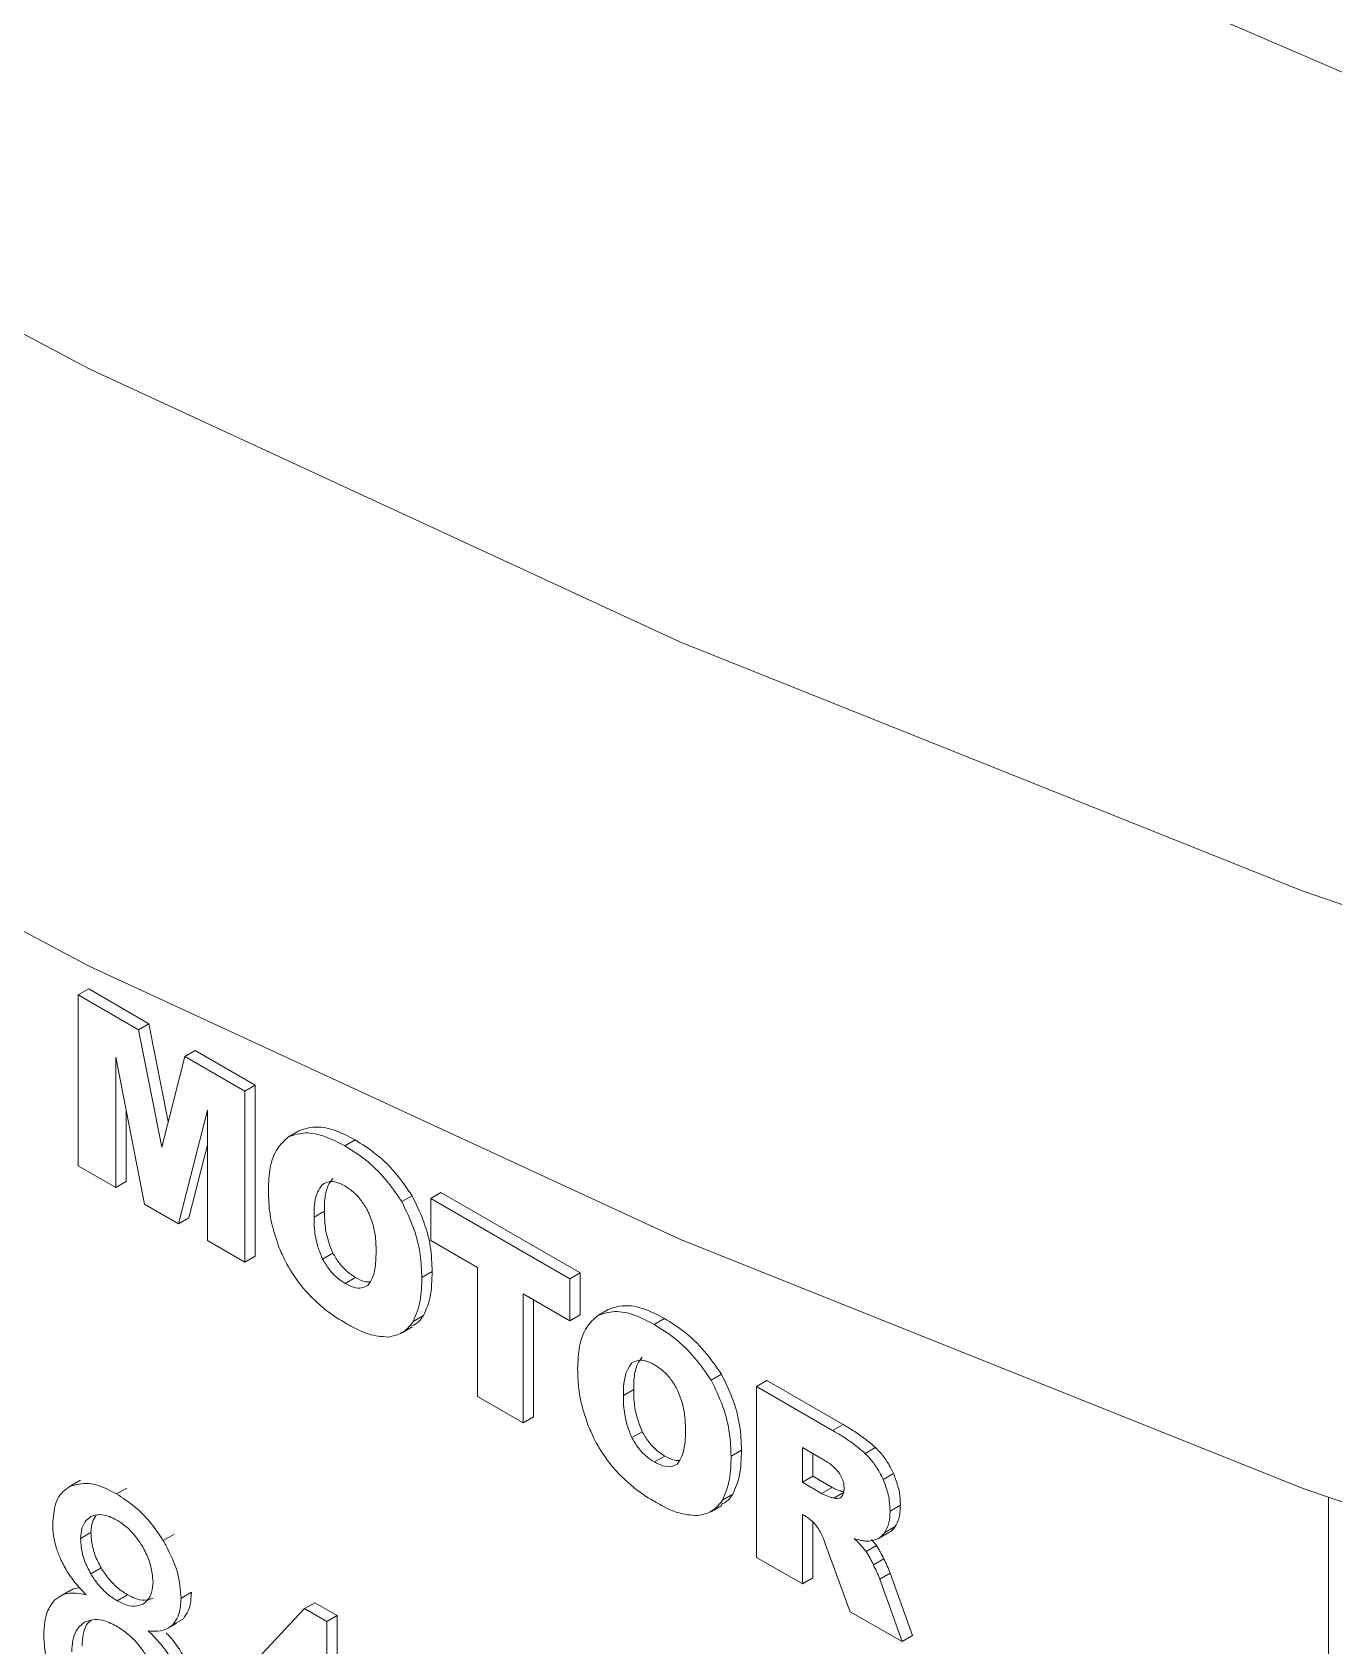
# Model space of a CAD drawing. Header units: millimetres. Extents: x -331 to 5585, y -2655 to 1513.
# Drawn here: x 4941.59 to 4950.48, y 355.13 to 366.16 of the extents above; entities that cross this region are included whole.
import ezdxf

# ---------------------------------------------------------------- set-up
doc = ezdxf.new("R2010")
doc.units = ezdxf.units.MM

msp = doc.modelspace()

# ---------------------------------------------------------------- linework, layer by layer
at = {"color": 7, "linetype": 'Continuous', "lineweight": 15}
for p, q in [((4941.9, 359.578), (4941.971, 359.619)), ((4942.382, 359.381), (4941.971, 359.619)), ((4941.9, 358.409), (4941.9, 359.578)), ((4941.9, 359.578), (4942.311, 359.34)), ((4942.311, 359.34), (4942.382, 359.381)), ((4942.514, 358.712), (4942.382, 359.381)), ((4942.311, 359.34), (4942.47, 358.537)), ((4942.353, 358.147), (4942.156, 359.152)), ((4942.156, 359.152), (4942.156, 358.261)), ((4942.47, 358.537), (4942.628, 359.158)), ((4942.628, 359.158), (4942.698, 359.199)), ((4942.628, 359.158), (4943.039, 358.92)), ((4943.11, 358.961), (4942.698, 359.199)), ((4943.039, 358.92), (4943.11, 358.961)), ((4943.11, 357.792), (4943.11, 358.961)), ((4943.039, 358.92), (4943.039, 357.751)), ((4942.227, 358.302), (4942.227, 358.792)), ((4942.783, 358.791), (4942.585, 358.013)), ((4942.783, 357.899), (4942.783, 358.791)), ((4943.337, 358.609), (4943.408, 358.649)), ((4942.656, 358.054), (4942.783, 358.553)), ((4943.722, 358.546), (4943.792, 358.587)), ((4941.9, 358.409), (4942.156, 358.261)), ((4942.227, 358.302), (4942.156, 358.261)), ((4944.111, 358.165), (4944.182, 358.205)), ((4944.309, 358.187), (4944.379, 358.228)), ((4944.309, 358.187), (4945.26, 357.638)), ((4944.309, 358.187), (4944.309, 357.899)), ((4945.33, 357.679), (4944.379, 358.228)), ((4942.585, 358.013), (4942.353, 358.147)), ((4942.585, 358.013), (4942.656, 358.054)), ((4943.512, 358.06), (4943.583, 358.101)), ((4943.039, 357.751), (4942.783, 357.899)), ((4944.309, 357.899), (4944.628, 357.714)), ((4943.039, 357.751), (4943.11, 357.792)), ((4943.569, 357.773), (4943.639, 357.814)), ((4943.724, 357.606), (4943.795, 357.647)), ((4944.248, 357.647), (4944.319, 357.687)), ((4944.628, 356.834), (4944.628, 357.714)), ((4945.26, 357.638), (4945.33, 357.679)), ((4945.26, 357.638), (4945.26, 357.35)), ((4945.33, 357.391), (4945.33, 357.679)), ((4945.26, 357.35), (4944.941, 357.534)), ((4944.941, 357.534), (4944.941, 356.654)), ((4945.011, 356.694), (4945.011, 357.493)), ((4945.26, 357.35), (4945.33, 357.391)), ((4945.452, 357.388), (4945.522, 357.429)), ((4944.113, 357.269), (4944.183, 357.31)), ((4944.188, 357.345), (4944.259, 357.386)), ((4945.836, 357.325), (4945.907, 357.366)), ((4946.226, 356.944), (4946.296, 356.985)), ((4945.626, 356.84), (4945.697, 356.881)), ((4946.535, 356.902), (4946.606, 356.943)), ((4946.535, 356.902), (4947.056, 356.601)), ((4946.535, 355.733), (4946.535, 356.902)), ((4947.127, 356.642), (4946.606, 356.943)), ((4944.941, 356.654), (4944.628, 356.834)), ((4944.941, 356.654), (4945.011, 356.694)), ((4947.056, 356.601), (4947.127, 356.642)), ((4945.683, 356.553), (4945.754, 356.593)), ((4945.838, 356.386), (4945.909, 356.426)), ((4946.362, 356.426), (4946.433, 356.467)), ((4946.987, 356.405), (4946.849, 356.485)), ((4946.849, 356.485), (4946.849, 356.247)), ((4946.92, 356.288), (4946.92, 356.444)), ((4947.278, 356.444), (4947.349, 356.485)), ((4946.849, 356.247), (4946.92, 356.288)), ((4947.052, 356.212), (4946.92, 356.288)), ((4947.402, 356.267), (4947.472, 356.307)), ((4941.844, 356.22), (4941.915, 356.261)), ((4942.161, 356.168), (4942.232, 356.208)), ((4946.849, 356.247), (4946.981, 356.171)), ((4946.981, 356.171), (4947.052, 356.212)), ((4947.064, 356.139), (4947.135, 356.18)), ((4946.227, 356.048), (4946.298, 356.089)), ((4946.303, 356.124), (4946.373, 356.165)), ((4947.449, 356.05), (4947.519, 356.091)), ((4950.446, 356.14), (4950.446, 344.179)), ((4946.877, 356.01), (4946.849, 356.026)), ((4946.849, 356.026), (4946.849, 355.552)), ((4946.92, 355.593), (4946.92, 355.977)), ((4941.986, 355.905), (4941.915, 355.864)), ((4942.481, 355.849), (4942.552, 355.89)), ((4947.369, 355.863), (4947.44, 355.904)), ((4947.413, 355.903), (4947.483, 355.944)), ((4946.849, 355.552), (4946.535, 355.733)), ((4947.177, 355.362), (4947.01, 355.816)), ((4947.285, 355.773), (4947.356, 355.814)), ((4941.985, 355.621), (4942.056, 355.662)), ((4947.335, 355.682), (4947.406, 355.723)), ((4947.379, 355.584), (4947.45, 355.625)), ((4947.601, 355.199), (4947.45, 355.625)), ((4946.849, 355.552), (4946.92, 355.593)), ((4947.379, 355.584), (4947.531, 355.158)), ((4941.845, 355.508), (4941.774, 355.467)), ((4942.165, 355.438), (4942.236, 355.479)), ((4942.602, 355.455), (4942.673, 355.496)), ((4943.447, 355.384), (4943.517, 355.424)), ((4943.67, 355.337), (4943.517, 355.424)), ((4942.547, 355.274), (4942.618, 355.315)), ((4942.754, 354.647), (4943.447, 355.384)), ((4943.447, 355.384), (4943.599, 355.296)), ((4943.599, 355.296), (4943.67, 355.337)), ((4943.599, 355.296), (4943.599, 354.159)), ((4943.67, 354.2), (4943.67, 355.337)), ((4947.531, 355.158), (4947.177, 355.362)), ((4942.501, 355.244), (4942.516, 355.253)), ((4942.517, 355.253), (4942.572, 355.285)), ((4947.531, 355.158), (4947.601, 355.199))]:
    msp.add_line(p, q, dxfattribs=at)
at = {"color": 7, "linetype": 'Continuous', "lineweight": 15, "flags": 128}
for points in [[(4952.554, 365.017), (4948.668, 366.694), (4945.001, 368.53), (4941.573, 370.513), (4938.402, 372.634), (4935.504, 374.881), (4932.895, 377.243), (4930.588, 379.708), (4928.595, 382.262), (4926.926, 384.893), (4925.591, 387.587), (4924.596, 390.329), (4923.946, 393.105), (4923.645, 395.901), (4923.622, 396.91)], [(4915.834, 392.623), (4915.874, 391.206), (4916.222, 388.224), (4916.926, 385.262), (4917.982, 382.336), (4919.384, 379.459), (4921.128, 376.645), (4923.203, 373.907), (4925.601, 371.258), (4928.31, 368.711), (4931.317, 366.277), (4934.607, 363.97), (4938.165, 361.799), (4941.974, 359.774), (4946.017, 357.907), (4950.272, 356.204), (4954.721, 354.676), (4959.342, 353.328), (4964.113, 352.167), (4969.012, 351.199), (4974.014, 350.429), (4979.097, 349.86), (4984.235, 349.494), (4989.405, 349.334)], [(4934.607, 368.052), (4938.165, 365.881), (4941.974, 363.857), (4946.017, 361.989), (4950.272, 360.287), (4954.721, 358.758), (4959.342, 357.411), (4964.113, 356.25), (4969.012, 355.282), (4974.014, 354.512), (4979.097, 353.942), (4984.235, 353.577), (4989.405, 353.417)]]:
    msp.add_lwpolyline(points, dxfattribs=at)
at = {"color": 7, "linetype": 'Continuous', "lineweight": 15}
for points, knots in [([(4943.199, 358.243), (4943.201, 358.296), (4943.205, 358.404), (4943.253, 358.532), (4943.31, 358.584), (4943.337, 358.609)], [0, 0, 0, 0, 0.337771, 0.68027, 1, 1, 1, 1]), ([(4943.337, 358.609), (4943.375, 358.621), (4943.45, 358.645), (4943.585, 358.618), (4943.678, 358.569), (4943.722, 358.546)], [0, 0, 0, 0, 0.338899, 0.683192, 1, 1, 1, 1]), ([(4943.792, 358.587), (4943.745, 358.612), (4943.65, 358.662), (4943.516, 358.684), (4943.443, 358.661), (4943.408, 358.649)], [0, 0, 0, 0, 0.338789, 0.682431, 1, 1, 1, 1]), ([(4943.722, 358.546), (4943.769, 358.517), (4943.864, 358.458), (4944, 358.326), (4944.075, 358.217), (4944.111, 358.165)], [0, 0, 0, 0, 0.3358074, 0.6761322, 1, 1, 1, 1]), ([(4944.182, 358.205), (4944.144, 358.26), (4944.068, 358.371), (4943.931, 358.5), (4943.838, 358.559), (4943.792, 358.587)], [0, 0, 0, 0, 0.335906, 0.677035, 1, 1, 1, 1]), ([(4943.569, 358.283), (4943.557, 358.267), (4943.53, 358.229), (4943.512, 358.151), (4943.512, 358.089), (4943.512, 358.06)], [0, 0, 0, 0, 0.304347, 0.68505, 1, 1, 1, 1]), ([(4943.721, 358.273), (4943.703, 358.282), (4943.666, 358.3), (4943.612, 358.306), (4943.584, 358.291), (4943.569, 358.283)], [0, 0, 0, 0, 0.318393, 0.64178, 1, 1, 1, 1]), ([(4943.583, 358.101), (4943.583, 358.128), (4943.583, 358.192), (4943.601, 358.271), (4943.629, 358.309), (4943.64, 358.324)], [0, 0, 0, 0, 0.304337, 0.71692, 1, 1, 1, 1]), ([(4943.877, 358.106), (4943.864, 358.128), (4943.837, 358.172), (4943.783, 358.232), (4943.743, 358.259), (4943.721, 358.273)], [0, 0, 0, 0, 0.309979, 0.624599, 1, 1, 1, 1]), ([(4943.269, 357.861), (4943.249, 357.922), (4943.217, 358.019), (4943.202, 358.145), (4943.2, 358.21), (4943.199, 358.243)], [0, 0, 0, 0, 0.462028, 0.728851, 1, 1, 1, 1]), ([(4944.111, 358.165), (4944.14, 358.104), (4944.199, 357.983), (4944.242, 357.804), (4944.246, 357.697), (4944.248, 357.647)], [0, 0, 0, 0, 0.342811, 0.691207, 1, 1, 1, 1]), ([(4944.319, 357.687), (4944.317, 357.743), (4944.313, 357.856), (4944.264, 358.036), (4944.208, 358.151), (4944.182, 358.205)], [0, 0, 0, 0, 0.342742, 0.690563, 1, 1, 1, 1]), ([(4943.512, 358.06), (4943.512, 358.033), (4943.512, 357.969), (4943.531, 357.87), (4943.558, 357.801), (4943.569, 357.773)], [0, 0, 0, 0, 0.306293, 0.717709, 1, 1, 1, 1]), ([(4943.639, 357.814), (4943.628, 357.844), (4943.601, 357.913), (4943.583, 358.012), (4943.583, 358.073), (4943.583, 358.101)], [0, 0, 0, 0, 0.306141, 0.688702, 1, 1, 1, 1]), ([(4943.935, 357.832), (4943.935, 357.859), (4943.934, 357.915), (4943.918, 358.008), (4943.891, 358.073), (4943.877, 358.106)], [0, 0, 0, 0, 0.320887, 0.644521, 1, 1, 1, 1]), ([(4943.451, 357.557), (4943.43, 357.582), (4943.377, 357.649), (4943.315, 357.754), (4943.281, 357.832), (4943.269, 357.861)], [0, 0, 0, 0, 0.278959, 0.731794, 1, 1, 1, 1]), ([(4943.88, 357.592), (4943.891, 357.609), (4943.918, 357.651), (4943.935, 357.734), (4943.935, 357.802), (4943.935, 357.832)], [0, 0, 0, 0, 0.288362, 0.6813, 1, 1, 1, 1]), ([(4943.569, 357.773), (4943.582, 357.752), (4943.608, 357.709), (4943.661, 357.647), (4943.701, 357.621), (4943.724, 357.606)], [0, 0, 0, 0, 0.304733, 0.6137, 1, 1, 1, 1]), ([(4943.795, 357.647), (4943.775, 357.66), (4943.737, 357.685), (4943.682, 357.743), (4943.654, 357.79), (4943.639, 357.814)], [0, 0, 0, 0, 0.328326, 0.662339, 1, 1, 1, 1]), ([(4943.894, 357.617), (4943.884, 357.617), (4943.853, 357.615), (4943.818, 357.634), (4943.795, 357.647)], [0, 0, 0, 0, 0.332578, 1, 1, 1, 1]), ([(4944.248, 357.647), (4944.247, 357.593), (4944.245, 357.508), (4944.218, 357.412), (4944.198, 357.368), (4944.188, 357.345)], [0, 0, 0, 0, 0.47276, 0.734383, 1, 1, 1, 1]), ([(4944.259, 357.386), (4944.277, 357.426), (4944.305, 357.489), (4944.316, 357.598), (4944.318, 357.657), (4944.319, 357.687)], [0, 0, 0, 0, 0.473039, 0.735115, 1, 1, 1, 1]), ([(4943.734, 357.33), (4943.687, 357.359), (4943.615, 357.402), (4943.52, 357.486), (4943.474, 357.533), (4943.451, 357.557)], [0, 0, 0, 0, 0.487165, 0.742059, 1, 1, 1, 1]), ([(4943.724, 357.606), (4943.743, 357.596), (4943.782, 357.576), (4943.838, 357.571), (4943.866, 357.585), (4943.88, 357.592)], [0, 0, 0, 0, 0.334266, 0.674592, 1, 1, 1, 1]), ([(4945.313, 357.022), (4945.315, 357.075), (4945.32, 357.183), (4945.367, 357.311), (4945.424, 357.363), (4945.452, 357.388)], [0, 0, 0, 0, 0.337775, 0.680268, 1, 1, 1, 1]), ([(4945.452, 357.388), (4945.489, 357.4), (4945.564, 357.424), (4945.7, 357.397), (4945.792, 357.349), (4945.836, 357.325)], [0, 0, 0, 0, 0.338899, 0.683192, 1, 1, 1, 1]), ([(4945.907, 357.366), (4945.86, 357.391), (4945.764, 357.441), (4945.63, 357.463), (4945.557, 357.44), (4945.522, 357.429)], [0, 0, 0, 0, 0.33879, 0.68241, 1, 1, 1, 1]), ([(4944.016, 357.24), (4943.972, 357.243), (4943.906, 357.248), (4943.809, 357.29), (4943.759, 357.317), (4943.734, 357.33)], [0, 0, 0, 0, 0.4870959, 0.7420281, 1, 1, 1, 1]), ([(4944.188, 357.345), (4944.176, 357.329), (4944.144, 357.286), (4944.084, 357.252), (4944.033, 357.243), (4944.016, 357.24)], [0, 0, 0, 0, 0.283272, 0.744198, 1, 1, 1, 1]), ([(4944.18, 357.316), (4944.195, 357.324), (4944.227, 357.34), (4944.248, 357.371), (4944.259, 357.386)], [0, 0, 0, 0, 0.503583, 1, 1, 1, 1]), ([(4945.836, 357.325), (4945.883, 357.296), (4945.979, 357.237), (4946.115, 357.105), (4946.189, 356.997), (4946.226, 356.944)], [0, 0, 0, 0, 0.3358065, 0.6761538, 1, 1, 1, 1]), ([(4946.296, 356.985), (4946.259, 357.04), (4946.182, 357.15), (4946.046, 357.28), (4945.952, 357.338), (4945.907, 357.366)], [0, 0, 0, 0, 0.335906, 0.677011, 1, 1, 1, 1]), ([(4945.684, 357.063), (4945.672, 357.046), (4945.645, 357.008), (4945.627, 356.93), (4945.626, 356.868), (4945.626, 356.84)], [0, 0, 0, 0, 0.304347, 0.68505, 1, 1, 1, 1]), ([(4945.835, 357.052), (4945.817, 357.061), (4945.781, 357.079), (4945.727, 357.085), (4945.698, 357.07), (4945.684, 357.063)], [0, 0, 0, 0, 0.318396, 0.641729, 1, 1, 1, 1]), ([(4945.697, 356.881), (4945.697, 356.908), (4945.697, 356.972), (4945.716, 357.05), (4945.743, 357.088), (4945.754, 357.103)], [0, 0, 0, 0, 0.304337, 0.71692, 1, 1, 1, 1]), ([(4945.383, 356.64), (4945.363, 356.702), (4945.331, 356.799), (4945.316, 356.925), (4945.314, 356.989), (4945.313, 357.022)], [0, 0, 0, 0, 0.4620199, 0.7288458, 1, 1, 1, 1]), ([(4945.992, 356.886), (4945.979, 356.908), (4945.952, 356.952), (4945.898, 357.012), (4945.857, 357.038), (4945.835, 357.052)], [0, 0, 0, 0, 0.309928, 0.624544, 1, 1, 1, 1]), ([(4946.433, 356.467), (4946.431, 356.523), (4946.427, 356.635), (4946.379, 356.816), (4946.323, 356.931), (4946.296, 356.985)], [0, 0, 0, 0, 0.34274, 0.69055, 1, 1, 1, 1]), ([(4945.626, 356.84), (4945.626, 356.812), (4945.627, 356.748), (4945.645, 356.65), (4945.672, 356.581), (4945.683, 356.553)], [0, 0, 0, 0, 0.306286, 0.717693, 1, 1, 1, 1]), ([(4945.754, 356.593), (4945.742, 356.624), (4945.715, 356.692), (4945.697, 356.791), (4945.697, 356.853), (4945.697, 356.881)], [0, 0, 0, 0, 0.30614, 0.6887, 1, 1, 1, 1]), ([(4946.05, 356.611), (4946.049, 356.639), (4946.048, 356.694), (4946.032, 356.788), (4946.006, 356.852), (4945.992, 356.886)], [0, 0, 0, 0, 0.320887, 0.644521, 1, 1, 1, 1]), ([(4946.226, 356.944), (4946.255, 356.884), (4946.314, 356.763), (4946.356, 356.583), (4946.36, 356.476), (4946.362, 356.426)], [0, 0, 0, 0, 0.342811, 0.691207, 1, 1, 1, 1]), ([(4945.565, 356.336), (4945.545, 356.361), (4945.491, 356.428), (4945.429, 356.533), (4945.396, 356.611), (4945.383, 356.64)], [0, 0, 0, 0, 0.278927, 0.731767, 1, 1, 1, 1]), ([(4947.349, 356.485), (4947.326, 356.505), (4947.278, 356.545), (4947.204, 356.597), (4947.153, 356.627), (4947.127, 356.642)], [0, 0, 0, 0, 0.31616, 0.656367, 1, 1, 1, 1]), ([(4945.683, 356.553), (4945.696, 356.531), (4945.722, 356.488), (4945.775, 356.427), (4945.816, 356.4), (4945.838, 356.386)], [0, 0, 0, 0, 0.304701, 0.613682, 1, 1, 1, 1]), ([(4945.909, 356.426), (4945.89, 356.439), (4945.852, 356.464), (4945.797, 356.522), (4945.768, 356.569), (4945.754, 356.593)], [0, 0, 0, 0, 0.328341, 0.66237, 1, 1, 1, 1]), ([(4945.994, 356.371), (4946.006, 356.389), (4946.032, 356.43), (4946.05, 356.514), (4946.05, 356.581), (4946.05, 356.611)], [0, 0, 0, 0, 0.288346, 0.681297, 1, 1, 1, 1]), ([(4947.056, 356.601), (4947.08, 356.587), (4947.129, 356.559), (4947.203, 356.508), (4947.253, 356.466), (4947.278, 356.444)], [0, 0, 0, 0, 0.316105, 0.656047, 1, 1, 1, 1]), ([(4946.009, 356.397), (4945.999, 356.396), (4945.968, 356.395), (4945.933, 356.414), (4945.909, 356.426)], [0, 0, 0, 0, 0.332578, 1, 1, 1, 1]), ([(4946.362, 356.426), (4946.361, 356.372), (4946.359, 356.288), (4946.333, 356.192), (4946.313, 356.147), (4946.303, 356.124)], [0, 0, 0, 0, 0.47276, 0.734383, 1, 1, 1, 1]), ([(4946.373, 356.165), (4946.391, 356.206), (4946.419, 356.269), (4946.431, 356.377), (4946.432, 356.437), (4946.433, 356.467)], [0, 0, 0, 0, 0.473039, 0.735115, 1, 1, 1, 1]), ([(4947.103, 356.308), (4947.093, 356.32), (4947.068, 356.35), (4947.028, 356.382), (4946.999, 356.398), (4946.987, 356.405)], [0, 0, 0, 0, 0.291762, 0.691857, 1, 1, 1, 1]), ([(4947.278, 356.444), (4947.296, 356.425), (4947.333, 356.387), (4947.373, 356.324), (4947.393, 356.283), (4947.402, 356.267)], [0, 0, 0, 0, 0.373342, 0.751346, 1, 1, 1, 1]), ([(4947.472, 356.307), (4947.46, 356.332), (4947.435, 356.383), (4947.39, 356.442), (4947.36, 356.473), (4947.349, 356.485)], [0, 0, 0, 0, 0.3773374, 0.7596322, 1, 1, 1, 1]), ([(4945.849, 356.109), (4945.801, 356.138), (4945.729, 356.182), (4945.635, 356.265), (4945.588, 356.312), (4945.565, 356.336)], [0, 0, 0, 0, 0.487166, 0.742025, 1, 1, 1, 1]), ([(4945.838, 356.386), (4945.858, 356.376), (4945.897, 356.356), (4945.952, 356.35), (4945.98, 356.364), (4945.994, 356.371)], [0, 0, 0, 0, 0.334306, 0.674611, 1, 1, 1, 1]), ([(4947.134, 356.203), (4947.134, 356.214), (4947.133, 356.235), (4947.123, 356.272), (4947.11, 356.295), (4947.103, 356.308)], [0, 0, 0, 0, 0.3230383, 0.6513087, 1, 1, 1, 1]), ([(4947.519, 356.091), (4947.518, 356.119), (4947.516, 356.175), (4947.494, 356.251), (4947.477, 356.294), (4947.472, 356.307)], [0, 0, 0, 0, 0.409947, 0.824802, 1, 1, 1, 1]), ([(4941.844, 356.22), (4941.812, 356.197), (4941.747, 356.15), (4941.731, 356.037), (4941.726, 355.976), (4941.725, 355.967)], [0, 0, 0, 0, 0.4577639, 0.9259884, 1, 1, 1, 1]), ([(4942.161, 356.168), (4942.113, 356.193), (4942.017, 356.243), (4941.913, 356.24), (4941.859, 356.224), (4941.844, 356.22)], [0, 0, 0, 0, 0.412875, 0.834231, 1, 1, 1, 1]), ([(4947.135, 356.18), (4947.123, 356.183), (4947.104, 356.189), (4947.076, 356.2), (4947.06, 356.208), (4947.052, 356.212)], [0, 0, 0, 0, 0.4203883, 0.7097045, 1, 1, 1, 1]), ([(4947.115, 356.146), (4947.118, 356.15), (4947.126, 356.159), (4947.133, 356.178), (4947.134, 356.195), (4947.134, 356.203)], [0, 0, 0, 0, 0.254054, 0.685625, 1, 1, 1, 1]), ([(4947.402, 356.267), (4947.413, 356.236), (4947.432, 356.187), (4947.446, 356.114), (4947.448, 356.073), (4947.449, 356.05)], [0, 0, 0, 0, 0.40968, 0.66022, 1, 1, 1, 1]), ([(4942.481, 355.849), (4942.443, 355.905), (4942.366, 356.017), (4942.249, 356.111), (4942.181, 356.155), (4942.161, 356.168)], [0, 0, 0, 0, 0.408198, 0.82438, 1, 1, 1, 1]), ([(4946.13, 356.02), (4946.086, 356.023), (4946.02, 356.027), (4945.923, 356.069), (4945.874, 356.096), (4945.849, 356.109)], [0, 0, 0, 0, 0.4870959, 0.7420281, 1, 1, 1, 1]), ([(4946.303, 356.124), (4946.29, 356.108), (4946.258, 356.066), (4946.198, 356.031), (4946.148, 356.023), (4946.13, 356.02)], [0, 0, 0, 0, 0.283247, 0.7442, 1, 1, 1, 1]), ([(4946.294, 356.095), (4946.31, 356.103), (4946.341, 356.12), (4946.363, 356.15), (4946.373, 356.165)], [0, 0, 0, 0, 0.503583, 1, 1, 1, 1]), ([(4946.981, 356.171), (4946.993, 356.165), (4947.013, 356.156), (4947.04, 356.146), (4947.056, 356.141), (4947.064, 356.139)], [0, 0, 0, 0, 0.420552, 0.710007, 1, 1, 1, 1]), ([(4947.064, 356.139), (4947.069, 356.138), (4947.082, 356.135), (4947.1, 356.136), (4947.11, 356.143), (4947.115, 356.146)], [0, 0, 0, 0, 0.255193, 0.646944, 1, 1, 1, 1]), ([(4947.483, 355.944), (4947.493, 355.961), (4947.508, 355.989), (4947.517, 356.041), (4947.519, 356.074), (4947.519, 356.091)], [0, 0, 0, 0, 0.4228666, 0.7083368, 1, 1, 1, 1]), ([(4941.725, 355.967), (4941.726, 355.939), (4941.728, 355.883), (4941.749, 355.797), (4941.771, 355.742), (4941.781, 355.717)], [0, 0, 0, 0, 0.354965, 0.713667, 1, 1, 1, 1]), ([(4941.915, 355.864), (4941.917, 355.888), (4941.921, 355.937), (4941.949, 355.985), (4941.975, 356.004), (4941.986, 356.013)], [0, 0, 0, 0, 0.357322, 0.721551, 1, 1, 1, 1]), ([(4941.986, 356.013), (4942.004, 356.019), (4942.042, 356.032), (4942.105, 356.018), (4942.146, 355.998), (4942.163, 355.989)], [0, 0, 0, 0, 0.365079, 0.736755, 1, 1, 1, 1]), ([(4941.986, 355.905), (4941.988, 355.93), (4941.991, 355.977), (4942.012, 356.007), (4942.022, 356.021)], [0, 0, 0, 0, 0.522146, 1, 1, 1, 1]), ([(4942.163, 355.989), (4942.187, 355.974), (4942.235, 355.942), (4942.295, 355.875), (4942.326, 355.827), (4942.34, 355.807)], [0, 0, 0, 0, 0.364773, 0.736157, 1, 1, 1, 1]), ([(4946.953, 355.939), (4946.944, 355.951), (4946.924, 355.976), (4946.897, 355.997), (4946.881, 356.007), (4946.877, 356.01)], [0, 0, 0, 0, 0.41335, 0.831446, 1, 1, 1, 1]), ([(4947.449, 356.05), (4947.448, 356.022), (4947.446, 355.98), (4947.429, 355.934), (4947.418, 355.913), (4947.413, 355.903)], [0, 0, 0, 0, 0.486377, 0.741086, 1, 1, 1, 1]), ([(4941.985, 355.621), (4941.97, 355.651), (4941.939, 355.711), (4941.919, 355.796), (4941.917, 355.844), (4941.915, 355.864)], [0, 0, 0, 0, 0.365679, 0.738529, 1, 1, 1, 1]), ([(4942.056, 355.662), (4942.04, 355.692), (4942.01, 355.752), (4941.99, 355.836), (4941.987, 355.885), (4941.986, 355.905)], [0, 0, 0, 0, 0.365679, 0.738529, 1, 1, 1, 1]), ([(4942.602, 355.455), (4942.598, 355.513), (4942.59, 355.629), (4942.524, 355.767), (4942.487, 355.839), (4942.481, 355.849)], [0, 0, 0, 0, 0.452908, 0.916312, 1, 1, 1, 1]), ([(4947.01, 355.816), (4947.005, 355.831), (4946.994, 355.86), (4946.976, 355.901), (4946.961, 355.926), (4946.953, 355.939)], [0, 0, 0, 0, 0.36453, 0.679096, 1, 1, 1, 1]), ([(4947.314, 355.846), (4947.303, 355.845), (4947.282, 355.845), (4947.246, 355.85), (4947.219, 355.858), (4947.204, 355.863)], [0, 0, 0, 0, 0.30142, 0.603241, 1, 1, 1, 1]), ([(4947.204, 355.863), (4947.215, 355.852), (4947.235, 355.833), (4947.262, 355.802), (4947.278, 355.783), (4947.285, 355.773)], [0, 0, 0, 0, 0.393766, 0.695731, 1, 1, 1, 1]), ([(4947.413, 355.903), (4947.406, 355.896), (4947.393, 355.881), (4947.363, 355.856), (4947.333, 355.85), (4947.314, 355.846)], [0, 0, 0, 0, 0.250711, 0.501493, 1, 1, 1, 1]), ([(4947.356, 355.814), (4947.346, 355.827), (4947.335, 355.841), (4947.323, 355.854), (4947.321, 355.856)], [0, 0, 0, 0, 0.8924968, 1, 1, 1, 1]), ([(4947.44, 355.904), (4947.44, 355.904), (4947.459, 355.911), (4947.471, 355.927), (4947.483, 355.944)], [0, 0, 0, 0, 0.003822, 1, 1, 1, 1]), ([(4942.34, 355.807), (4942.355, 355.777), (4942.386, 355.717), (4942.406, 355.633), (4942.409, 355.586), (4942.411, 355.567)], [0, 0, 0, 0, 0.3712528, 0.749883, 1, 1, 1, 1]), ([(4947.285, 355.773), (4947.294, 355.758), (4947.308, 355.736), (4947.324, 355.706), (4947.332, 355.69), (4947.335, 355.682)], [0, 0, 0, 0, 0.497196, 0.748251, 1, 1, 1, 1]), ([(4947.406, 355.723), (4947.399, 355.738), (4947.387, 355.762), (4947.37, 355.792), (4947.361, 355.806), (4947.356, 355.814)], [0, 0, 0, 0, 0.497467, 0.748402, 1, 1, 1, 1]), ([(4941.781, 355.717), (4941.796, 355.688), (4941.832, 355.619), (4941.894, 355.54), (4941.938, 355.494), (4941.953, 355.478)], [0, 0, 0, 0, 0.332432, 0.7715463, 1, 1, 1, 1]), ([(4942.236, 355.479), (4942.212, 355.494), (4942.164, 355.525), (4942.103, 355.591), (4942.07, 355.641), (4942.056, 355.662)], [0, 0, 0, 0, 0.359397, 0.724905, 1, 1, 1, 1]), ([(4947.335, 355.682), (4947.343, 355.666), (4947.355, 355.642), (4947.369, 355.609), (4947.376, 355.593), (4947.379, 355.584)], [0, 0, 0, 0, 0.498372, 0.74904, 1, 1, 1, 1]), ([(4947.45, 355.625), (4947.443, 355.642), (4947.434, 355.666), (4947.418, 355.699), (4947.41, 355.715), (4947.406, 355.723)], [0, 0, 0, 0, 0.498114, 0.748913, 1, 1, 1, 1]), ([(4941.913, 355.525), (4941.897, 355.525), (4941.871, 355.524), (4941.852, 355.511), (4941.846, 355.506)], [0, 0, 0, 0, 0.650553, 1, 1, 1, 1]), ([(4942.165, 355.438), (4942.141, 355.453), (4942.094, 355.484), (4942.032, 355.55), (4941.999, 355.6), (4941.985, 355.621)], [0, 0, 0, 0, 0.359397, 0.724905, 1, 1, 1, 1]), ([(4942.411, 355.567), (4942.409, 355.541), (4942.405, 355.49), (4942.377, 355.442), (4942.352, 355.422), (4942.342, 355.414)], [0, 0, 0, 0, 0.370267, 0.747778, 1, 1, 1, 1]), ([(4941.739, 355.444), (4941.727, 355.428), (4941.695, 355.387), (4941.668, 355.305), (4941.665, 355.233), (4941.664, 355.201)], [0, 0, 0, 0, 0.269035, 0.68153, 1, 1, 1, 1]), ([(4941.953, 355.478), (4941.93, 355.483), (4941.874, 355.494), (4941.799, 355.486), (4941.757, 355.457), (4941.739, 355.444)], [0, 0, 0, 0, 0.2747107, 0.6855084, 1, 1, 1, 1]), ([(4942.342, 355.414), (4942.323, 355.408), (4942.286, 355.394), (4942.223, 355.409), (4942.182, 355.43), (4942.165, 355.438)], [0, 0, 0, 0, 0.366224, 0.739328, 1, 1, 1, 1]), ([(4942.412, 355.455), (4942.394, 355.449), (4942.357, 355.435), (4942.293, 355.45), (4942.253, 355.47), (4942.236, 355.479)], [0, 0, 0, 0, 0.366224, 0.739328, 1, 1, 1, 1]), ([(4942.547, 355.274), (4942.559, 355.291), (4942.583, 355.324), (4942.599, 355.389), (4942.601, 355.435), (4942.602, 355.455)], [0, 0, 0, 0, 0.363693, 0.73137, 1, 1, 1, 1]), ([(4942.618, 355.315), (4942.63, 355.332), (4942.654, 355.365), (4942.67, 355.43), (4942.672, 355.476), (4942.673, 355.496)], [0, 0, 0, 0, 0.363693, 0.73137, 1, 1, 1, 1]), ([(4941.926, 355.13), (4941.928, 355.156), (4941.932, 355.208), (4941.95, 355.272), (4941.976, 355.294), (4941.987, 355.304)], [0, 0, 0, 0, 0.363522, 0.730381, 1, 1, 1, 1]), ([(4941.942, 355.291), (4941.96, 355.297), (4941.997, 355.311), (4942.07, 355.31), (4942.127, 355.281), (4942.16, 355.265)], [0, 0, 0, 0, 0.294497, 0.591991, 1, 1, 1, 1]), ([(4941.664, 355.201), (4941.667, 355.144), (4941.674, 355.029), (4941.735, 354.866), (4941.784, 354.772), (4941.802, 354.738)], [0, 0, 0, 0, 0.385155, 0.778738, 1, 1, 1, 1]), ([(4941.855, 355.089), (4941.857, 355.115), (4941.861, 355.168), (4941.885, 355.244), (4941.921, 355.273), (4941.942, 355.291)], [0, 0, 0, 0, 0.295462, 0.593636, 1, 1, 1, 1]), ([(4942.16, 355.265), (4942.183, 355.25), (4942.231, 355.218), (4942.311, 355.145), (4942.357, 355.075), (4942.384, 355.034)], [0, 0, 0, 0, 0.287201, 0.576706, 1, 1, 1, 1]), ([(4942.378, 355.232), (4942.4, 355.23), (4942.451, 355.225), (4942.507, 355.244), (4942.537, 355.267), (4942.547, 355.274)], [0, 0, 0, 0, 0.337783, 0.782741, 1, 1, 1, 1]), ([(4942.591, 354.939), (4942.576, 354.969), (4942.536, 355.045), (4942.464, 355.146), (4942.404, 355.207), (4942.378, 355.232)], [0, 0, 0, 0, 0.2697304, 0.6905171, 1, 1, 1, 1]), ([(4942.662, 354.98), (4942.647, 355.01), (4942.607, 355.085), (4942.55, 355.167), (4942.508, 355.21), (4942.5, 355.219)], [0, 0, 0, 0, 0.342296, 0.876288, 1, 1, 1, 1])]:
    msp.add_open_spline(points, degree=3, knots=knots, dxfattribs=at)

doc.saveas('drawing.dxf')
